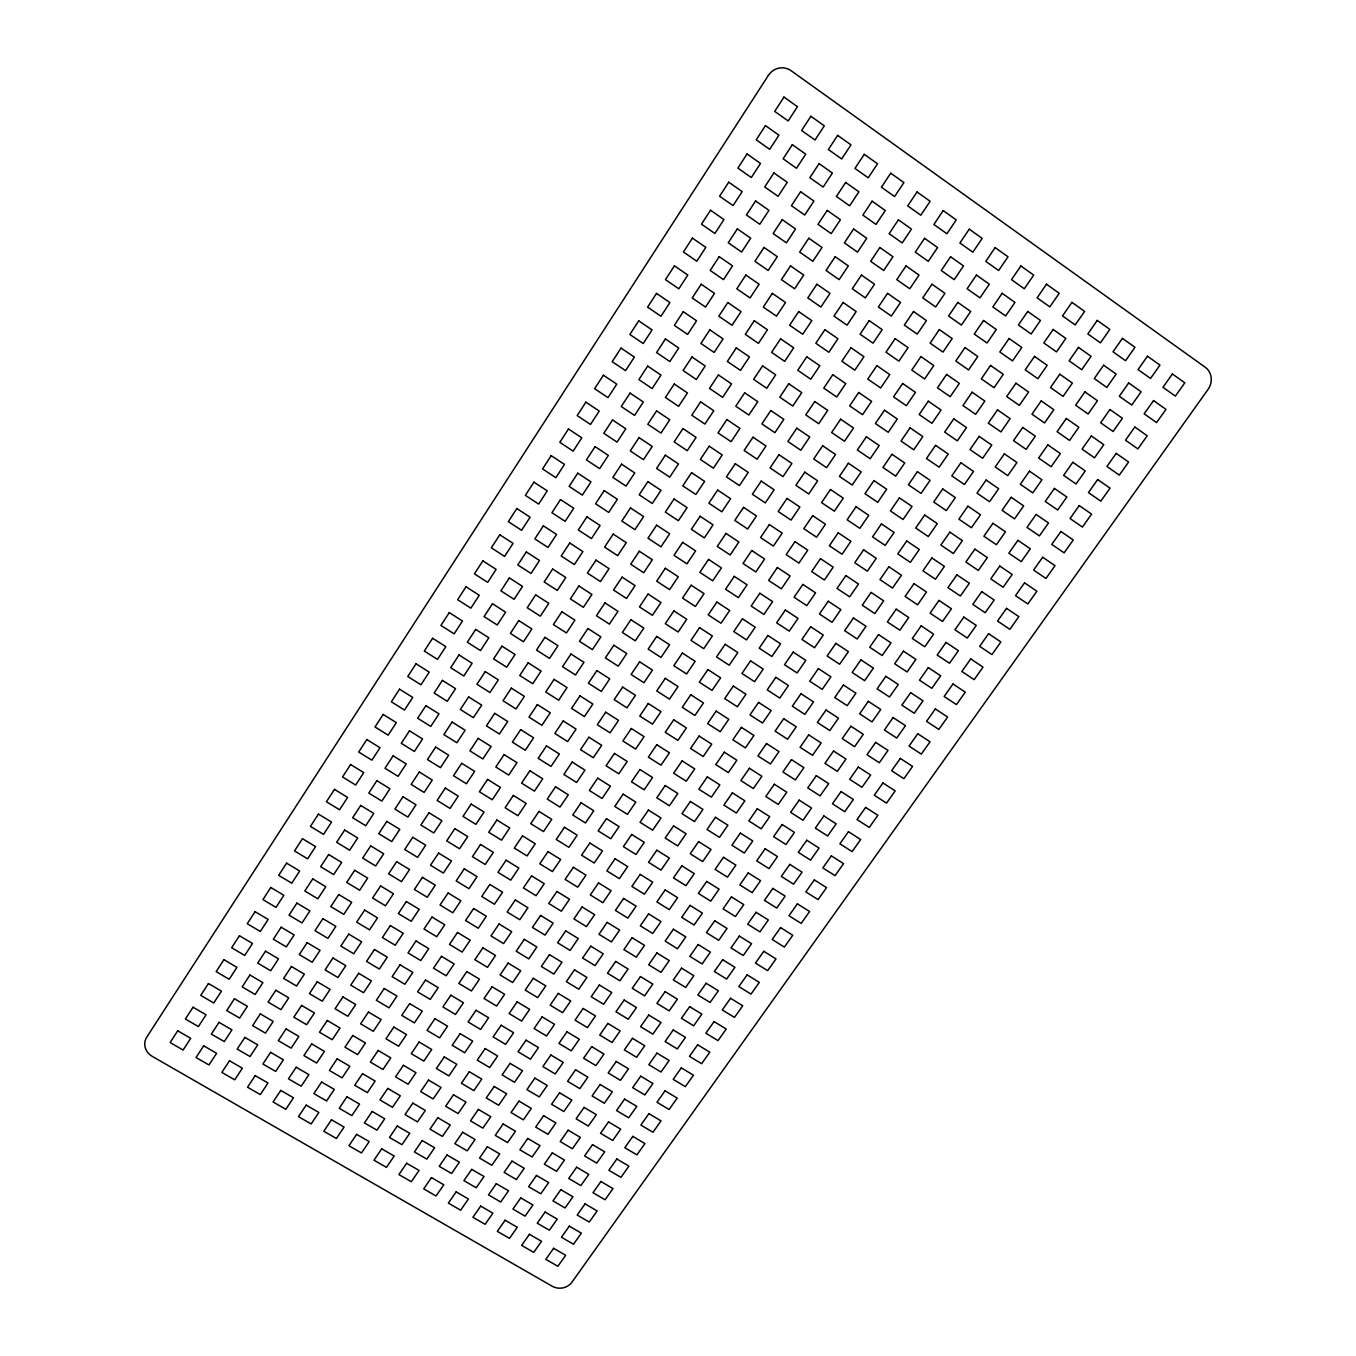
<?xml version="1.0" encoding="UTF-8"?>
<svg xmlns="http://www.w3.org/2000/svg" width="1356" height="1356" viewBox="0 0 1356 1356"><rect width="100%" height="100%" fill="white"/><g stroke="black" fill="none" stroke-linecap="round" stroke-linejoin="round"><path stroke-width="1.5" d="M768.344 75.461L146.77 1037.137A15.136 13.848 13.5 0 0 152.211 1056.358L552.18 1286.217A14.323 12.967 -3.8 0 0 571.961 1282.166L1208.06 389.392A16.34 15.204 -55.4 0 0 1205.179 367.222L791.192 70.766A17.289 16.391 -84.5 0 0 768.344 75.461M177.738 1030.797L170.11 1042.544L183.094 1050.036L190.721 1038.323L177.738 1030.797M193.044 1007.22L185.382 1019.017L198.383 1026.56L206.044 1014.78L193.044 1007.22M208.434 983.524L200.722 995.389L213.739 1002.982L221.452 991.134L208.434 983.524M223.893 959.692L216.146 971.625L229.181 979.269L236.927 967.37L223.893 959.692M239.453 935.742L231.656 947.742L244.707 955.438L252.504 943.471L239.453 935.742M255.081 911.673L247.25 923.724L260.301 931.47L268.149 919.453L255.081 911.673M270.793 887.468L262.928 899.587L275.997 907.384L283.862 895.299L270.793 887.468M286.591 863.145L278.675 875.332L291.76 883.18L299.676 871.027L286.591 863.145M302.473 838.686L294.523 850.924L307.609 858.84L315.575 846.619L302.473 838.686M318.44 814.092L310.439 826.414L323.559 834.364L331.559 822.075L318.44 814.092M334.474 789.378L326.44 801.752L339.576 809.769L347.611 797.413L334.474 789.378M350.611 764.53L342.543 776.971L355.679 785.039L363.764 772.615L350.611 764.53M366.832 739.545L358.713 752.055L371.866 760.174L380.002 747.698L366.832 739.545M383.155 714.426L374.985 727.002L388.155 735.172L396.325 722.629L383.155 714.426M399.545 689.17L391.342 701.815L404.512 710.052L412.733 697.425L399.545 689.17M416.021 663.796L407.783 676.508L420.97 684.78L429.225 672.101L416.021 663.796M432.598 638.269L424.309 651.05L437.513 659.389L445.819 646.626L432.598 638.269M449.26 612.607L440.92 625.455L454.141 633.845L462.498 621.014L449.26 612.607M466.023 586.792L457.633 599.708L470.871 608.166L479.261 595.284L466.023 586.792M482.872 560.859L474.43 573.842L487.685 582.351L496.127 569.384L482.872 560.859M499.805 534.773L491.33 547.824L504.585 556.401L513.077 543.366L499.805 534.773M516.839 508.534L508.314 521.67L521.585 530.298L530.111 517.195L516.839 508.534M533.959 482.16L525.382 495.364L538.671 504.059L547.248 490.872L533.959 482.16M551.18 455.65L542.553 468.922L555.858 477.668L564.486 464.413L551.18 455.65M568.486 428.971L559.825 442.327L573.13 451.141L581.809 437.819L568.486 428.971M585.894 402.156L577.181 415.58L590.521 424.462L599.233 411.054L585.894 402.156M603.403 375.205L594.64 388.697L607.98 397.63L616.76 384.155L603.403 375.205M621.014 348.085L612.2 361.662L625.557 370.646L634.371 357.103L621.014 348.085M638.71 320.83L629.845 334.474L643.219 343.526L652.083 329.915L638.71 320.83M656.524 293.404L647.609 307.134L660.982 316.253L669.898 302.558L656.524 293.404M674.424 265.827L665.457 279.641L678.847 288.811L687.814 275.048L674.424 265.827M692.424 238.114L683.407 251.996L696.815 261.233L705.832 247.385L692.424 238.114M710.527 210.231L701.459 224.181L714.883 233.486L723.951 219.57L710.527 210.231M728.731 182.179L719.612 196.23L733.054 205.603L742.173 191.586L728.731 182.179M747.037 153.974L737.884 168.11L751.326 177.534L760.496 163.449L747.037 153.974M765.462 125.616L756.241 139.821L769.7 149.329L778.92 135.159L765.462 125.616M783.988 97.09L774.7 111.378L788.175 120.955L797.464 106.7L783.988 97.09M203.688 1045.815L196.044 1057.511L208.96 1064.968L216.604 1053.29L203.688 1045.815M219.028 1022.339L211.35 1034.086L224.282 1041.594L231.961 1029.865L219.028 1022.339M234.435 998.745L226.723 1010.559L239.673 1018.102L247.385 1006.322L234.435 998.745M249.928 975.015L242.182 986.897L255.131 994.49L262.911 982.642L249.928 975.015M265.505 951.166L257.708 963.099L270.691 970.76L278.489 958.845L265.505 951.166M281.167 927.199L273.336 939.2L286.319 946.895L294.167 934.928L281.167 927.199M296.913 903.096L289.031 915.164L302.032 922.928L309.931 910.876L296.913 903.096M312.744 878.874L304.812 890.994L317.829 898.808L325.762 886.705L312.744 878.874M328.644 854.517L320.677 866.721L333.712 874.569L341.678 862.416L328.644 854.517M344.644 830.042L336.627 842.296L349.679 850.212L357.696 837.974L344.644 830.042M360.713 805.43L352.662 817.753L365.73 825.719L373.781 813.414L360.713 805.43M376.883 780.683L368.781 793.074L381.85 801.091L389.952 788.734L376.883 780.683M393.121 755.817L384.985 768.259L398.071 776.344L406.224 763.92L393.121 755.817M409.461 730.799L401.291 743.325L414.377 751.444L422.564 738.952L409.461 730.799M425.886 705.662L417.665 718.256L430.767 726.426L439.005 713.866L425.886 705.662M442.395 680.39L434.123 693.035L447.26 701.272L455.531 688.645L442.395 680.39M459.006 654.965L450.684 667.694L463.82 675.983L472.142 663.287L459.006 654.965M475.685 629.421L467.328 642.219L480.482 650.558L488.855 637.795L475.685 629.421M492.465 603.725L484.075 616.59L497.228 624.997L505.635 612.166L492.465 603.725M509.348 577.91L500.889 590.843L514.077 599.301L522.535 586.402L509.348 577.91M526.314 551.943L517.806 564.944L531.01 573.452L539.502 560.486L526.314 551.943M543.366 525.823L534.823 538.891L548.027 547.468L556.57 534.434L543.366 525.823M560.52 499.567L551.926 512.721L565.147 521.348L573.741 508.229L560.52 499.567M577.758 473.176L569.13 486.38L582.351 495.093L590.996 481.889L577.758 473.176M595.098 446.616L586.419 459.921L599.657 468.668L608.352 455.413L595.098 446.616M612.539 419.936L603.81 433.293L617.065 442.107L625.794 428.784L612.539 419.936M630.065 393.087L621.285 406.529L634.557 415.411L643.337 402.003L630.065 393.087M647.693 366.103L638.879 379.612L652.151 388.562L660.982 375.07L647.693 366.103M665.423 338.966L656.558 352.56L669.847 361.56L678.729 348L665.423 338.966M683.255 311.677L674.322 325.338L687.628 334.407L696.56 320.762L683.255 311.677M701.188 284.235L692.204 297.964L705.527 307.1L714.51 293.388L701.188 284.235M719.205 256.64L710.188 270.454L723.511 279.641L732.545 265.861L719.205 256.64M737.342 228.876L728.257 242.775L741.613 252.03L750.699 238.164L737.342 228.876M755.58 200.959L746.444 214.943L759.801 224.265L768.937 210.316L755.58 200.959M773.903 172.907L764.733 186.959L778.09 196.332L787.277 182.314L773.903 172.907M792.345 144.668L783.107 158.805L796.497 168.263L805.735 154.16L792.345 144.668M810.888 116.277L801.599 130.498L815.007 140.007L824.295 125.837L810.888 116.277M229.503 1060.748L221.859 1072.393L234.707 1079.817L242.368 1068.206L229.503 1060.748M244.877 1037.374L237.181 1049.086L250.046 1056.544L257.742 1044.866L244.877 1037.374M260.318 1013.881L252.589 1025.645L265.471 1033.153L273.2 1021.424L260.318 1013.881M275.844 990.253L268.064 1002.084L280.963 1009.644L288.743 997.847L275.844 990.253M291.438 966.506L283.624 978.388L296.54 986.015L304.354 974.15L291.438 966.506M307.134 942.64L299.269 954.59L312.202 962.252L320.067 950.336L307.134 942.64M322.898 918.639L314.999 930.657L327.949 938.369L335.847 926.385L322.898 918.639M338.746 894.519L330.813 906.605L343.763 914.368L351.713 902.316L338.746 894.519M354.679 870.281L346.712 882.417L359.679 890.231L367.662 878.112L354.679 870.281M370.713 845.89L362.679 858.094L375.663 865.976L383.697 853.788L370.713 845.89M386.816 821.397L378.748 833.669L391.731 841.584L399.8 829.347L386.816 821.397M403.003 796.752L394.901 809.091L407.902 817.075L416.004 804.769L403.003 796.752M419.275 771.988L411.122 784.395L424.14 792.429L432.293 780.056L419.275 771.988M435.632 747.088L427.445 759.563L440.48 767.649L448.666 755.207L435.632 747.088M452.09 722.07L443.853 734.596L456.887 742.732L465.142 730.223L452.09 722.07M468.634 696.899L460.345 709.493L473.397 717.697L481.685 705.12L468.634 696.899M485.262 671.593L476.922 684.255L489.991 692.509L498.33 679.865L485.262 671.593M501.974 646.151L493.601 658.897L506.686 667.203L515.06 654.49L501.974 646.151M518.772 620.573L510.365 633.388L523.467 641.744L531.874 628.964L518.772 620.573M535.671 594.86L527.213 607.742L540.332 616.166L548.79 603.318L535.671 594.86M552.672 569.011L544.163 581.961L557.282 590.436L565.791 577.52L552.672 569.011M569.757 543.01L561.198 556.028L574.334 564.571L582.894 551.587L569.757 543.01M586.928 516.873L578.334 529.976L591.47 538.552L600.081 525.501L586.928 516.873M604.2 490.601L595.555 503.754L608.708 512.415L617.37 499.279L604.2 490.601M621.557 464.176L612.861 477.414L626.048 486.109L634.744 472.922L621.557 464.176M639.032 437.598L630.286 450.904L643.473 459.684L652.219 446.412L639.032 437.598M656.592 410.885L647.795 424.259L660.982 433.089L669.779 419.75L656.592 410.885M674.237 384.019L665.406 397.478L678.61 406.359L687.458 392.952L674.237 384.019M692.001 357.001L683.102 370.527L696.323 379.494L705.222 365.984L692.001 357.001M709.849 329.847L700.899 343.441L714.137 352.458L723.087 338.881L709.849 329.847M727.799 302.524L718.816 316.202L732.054 325.287L741.054 311.626L727.799 302.524M745.851 275.048L736.817 288.811L750.071 297.947L759.123 284.218L745.851 275.048M764.004 247.436L754.919 261.267L768.191 270.471L777.276 256.657L764.004 247.436M782.259 219.655L773.123 233.554L786.412 242.826L795.548 228.944L782.259 219.655M800.616 191.704L791.429 205.705L804.718 215.028L813.922 201.078L800.616 191.704M819.092 163.618L809.837 177.687L823.143 187.077L832.398 173.043L819.092 163.618M837.652 135.363L828.363 149.499L841.669 158.974L850.975 144.855L837.652 135.363M255.199 1075.613L247.538 1087.224L260.318 1094.597L267.996 1083.02L255.199 1075.613M270.59 1052.341L262.878 1064.002L275.692 1071.426L283.404 1059.799L270.59 1052.341M286.065 1028.933L278.319 1040.662L291.133 1048.137L298.879 1036.442L286.065 1028.933M301.608 1005.423L293.828 1017.186L306.659 1024.712L314.439 1012.966L301.608 1005.423M317.236 981.761L309.422 993.609L322.253 1001.186L330.101 989.372L317.236 981.761M332.949 957.997L325.084 969.896L337.949 977.523L345.814 965.658L332.949 957.997M348.746 934.115L340.848 946.064L353.713 953.743L361.628 941.81L348.746 934.115M364.628 910.096L356.679 922.114L369.561 929.843L377.527 917.843L364.628 910.096M380.595 885.943L372.595 898.028L385.494 905.808L393.494 893.757L380.595 885.943M396.647 861.67L388.613 873.823L401.512 881.654L409.563 869.535L396.647 861.67M412.766 837.279L404.698 849.483L417.614 857.382L425.699 845.178L412.766 837.279M428.988 812.753L420.869 825.024L433.801 832.957L441.92 820.702L428.988 812.753M445.293 788.09L437.124 800.43L450.073 808.43L458.243 796.108L445.293 788.09M461.684 763.292L453.463 775.7L466.43 783.751L474.651 771.361L461.684 763.292M478.16 738.376L469.905 750.851L482.872 758.953L491.126 746.495L478.16 738.376M494.72 713.324L486.431 725.867L499.415 734.02L507.703 721.494L494.72 713.324M511.365 688.136L503.025 700.747L516.026 708.951L524.382 696.357L511.365 688.136M528.111 662.796L519.738 675.474L532.739 683.746L541.129 671.084L528.111 662.796M544.942 637.337L536.518 650.083L549.553 658.406L557.977 645.693L544.942 637.337M561.876 611.742L553.401 624.557L566.435 632.93L574.91 620.15L561.876 611.742M578.893 585.995L570.368 598.894L583.419 607.319L591.945 594.453L578.893 585.995M595.996 560.113L587.436 573.08L600.488 581.571L609.064 568.639L595.996 560.113M613.2 534.095L604.59 547.129L617.658 555.672L626.286 542.671L613.2 534.095M630.489 507.941L621.828 521.043L634.93 529.637L643.591 516.568L630.489 507.941M647.88 481.634L639.185 494.804L652.287 503.466L660.999 490.33L647.88 481.634M665.372 455.175L656.609 468.43L669.728 477.143L678.492 463.938L665.372 455.175M682.949 428.581L674.152 441.903L687.272 450.684L696.086 437.395L682.949 428.581M700.628 401.834L691.78 415.224L704.917 424.072L713.781 410.715L700.628 401.834M718.409 374.951L709.51 388.409L722.663 397.325L731.562 383.884L718.409 374.951M736.291 347.916L727.341 361.442L740.495 370.408L749.461 356.899L736.291 347.916M754.275 320.711L745.275 334.339L758.445 343.356L767.445 329.779L754.275 320.711M772.344 293.371L763.292 307.066L776.48 316.151L785.531 302.49L772.344 293.371M790.531 265.878L781.429 279.641L794.616 288.794L803.735 275.065L790.531 265.878M808.803 238.215L799.65 252.063L812.854 261.284L822.024 247.47L808.803 238.215M827.194 210.417L817.99 224.333L831.211 233.622L840.415 219.723L827.194 210.417M845.669 182.45L836.415 196.451L849.653 205.807L858.907 191.823L845.669 182.45M864.264 154.33L854.958 168.415L868.196 177.822L877.518 163.771L864.264 154.33M280.76 1090.41L273.081 1101.953L285.811 1109.31L293.489 1097.784L280.76 1090.41M296.184 1067.223L288.455 1078.834L301.202 1086.224L308.914 1074.647L296.184 1067.223M311.677 1043.917L303.914 1055.595L316.66 1063.036L324.44 1051.392L311.677 1043.917M327.254 1020.492L319.457 1032.221L332.22 1039.713L340.017 1028.017L327.254 1020.492M342.915 996.948L335.068 1008.745L347.848 1016.271L355.696 1004.508L342.915 996.948M358.645 973.286L350.763 985.134L363.561 992.728L371.442 980.897L358.645 973.286M374.476 949.488L366.544 961.404L379.358 969.048L387.291 957.15L374.476 949.488M390.375 925.572L382.409 937.555L395.223 945.234L403.207 933.284L390.375 925.572M406.359 901.537L398.359 913.571L411.19 921.317L419.207 909.3L406.359 901.537M422.445 877.366L414.394 889.468L427.242 897.265L435.293 885.18L422.445 877.366M438.598 853.077L430.513 865.23L443.361 873.078L451.463 860.941L438.598 853.077M454.836 828.652L446.7 840.873L459.565 848.771L467.718 836.567L454.836 828.652M471.159 804.091L462.989 816.397L475.871 824.346L484.058 812.075L471.159 804.091M487.584 779.412L479.363 791.768L492.262 799.769L500.483 787.446L487.584 779.412M504.076 754.597L495.821 767.021L508.72 775.073L516.992 762.682L504.076 754.597M520.67 729.647L512.365 742.139L525.28 750.258L533.603 737.783L520.67 729.647M537.349 704.578L528.993 717.138L541.925 725.29L550.282 712.764L537.349 704.578M554.112 679.356L545.722 691.984L558.672 700.205L567.062 687.611L554.112 679.356M570.978 654.016L562.537 666.694L575.486 674.983L583.944 662.304L570.978 654.016M587.928 628.523L579.436 641.286L592.403 649.609L600.894 636.879L587.928 628.523M604.962 602.895L596.437 615.726L609.42 624.116L617.963 611.319L604.962 602.895M622.099 577.131L613.522 590.03L626.523 598.471L635.1 585.606L622.099 577.131M639.32 551.231L630.71 564.198L643.71 572.707L652.338 559.757L639.32 551.231M656.643 525.179L647.982 538.23L660.999 546.79L669.678 533.772L656.643 525.179M674.068 498.991L665.338 512.11L678.373 520.721L687.102 507.636L674.068 498.991M691.577 472.668L682.814 485.855L695.848 494.516L704.628 481.363L691.577 472.668M709.188 446.192L700.374 459.447L713.425 468.176L722.24 454.955L709.188 446.192M726.884 419.563L718.019 432.903L731.087 441.683L739.952 428.394L726.884 419.563M744.698 392.799L735.783 406.207L748.851 415.055L757.767 401.681L744.698 392.799M762.597 365.883L753.631 379.358L766.716 388.274L775.683 374.832L762.597 365.883M780.598 338.814L771.581 352.357L784.683 361.34L793.701 347.814L780.598 338.814M798.701 311.592L789.633 325.22L802.735 334.254L811.82 320.66L798.701 311.592M816.888 284.218L807.786 297.93L820.905 307.032L830.025 293.354L816.888 284.218M835.194 256.691L826.041 270.471L839.178 279.641L848.348 265.895L835.194 256.691M853.602 229.011L844.381 242.877L857.534 252.114L866.755 238.283L853.602 229.011M872.111 201.18L862.857 215.112L876.01 224.418L885.282 210.519L872.111 201.18M890.739 173.195L881.417 187.213L894.587 196.569L903.91 182.585L890.739 173.195M306.185 1105.123L298.49 1116.632L311.151 1123.938L318.863 1112.462L306.185 1105.123M321.626 1082.037L313.897 1093.597L326.576 1100.953L334.322 1089.41L321.626 1082.037M337.152 1058.833L329.389 1070.443L342.068 1077.851L349.848 1066.257L337.152 1058.833M352.763 1035.509L344.949 1047.188L357.645 1054.629L365.476 1042.984L352.763 1035.509M368.442 1012.068L360.594 1023.797L373.307 1031.306L381.172 1019.576L368.442 1012.068M384.206 988.49L376.324 1000.287L389.053 1007.847L396.952 996.067L384.206 988.49M400.054 964.794L392.121 976.659L404.868 984.253L412.8 972.422L400.054 964.794M415.987 940.979L408.02 952.912L420.767 960.557L428.75 948.658L415.987 940.979M432.005 917.046L423.987 929.03L436.751 936.725L444.768 924.775L432.005 917.046M448.107 892.977L440.039 905.028L452.819 912.774L460.887 900.757L448.107 892.977M464.277 868.789L456.175 880.908L468.973 888.705L477.075 876.62L464.277 868.789M480.549 844.466L472.413 856.653L485.211 864.501L493.364 852.348L480.549 844.466M496.906 820.024L488.719 832.262L501.534 840.178L509.72 827.957L496.906 820.024M513.348 795.447L505.11 807.752L517.941 815.719L526.179 803.43L513.348 795.447M529.874 770.75L521.602 783.107L534.434 791.124L542.722 778.785L529.874 770.75M546.485 745.902L538.163 758.343L551.028 766.411L559.35 754.004L546.485 745.902M563.198 720.934L554.824 733.443L567.689 741.562L576.063 729.087L563.198 720.934M579.978 695.831L571.571 708.391L584.453 716.578L592.86 704.035L579.978 695.831M596.877 670.593L588.419 683.221L601.301 691.458L609.759 678.847L596.877 670.593M613.844 645.219L605.352 657.914L618.251 666.203L626.743 653.524L613.844 645.219M630.913 619.709L622.37 632.472L635.286 640.812L643.829 628.065L630.913 619.709M648.066 594.047L639.473 606.895L652.405 615.302L660.999 602.488L648.066 594.047M665.321 568.266L656.677 581.182L669.61 589.64L678.254 576.741L665.321 568.266M682.661 542.332L673.983 555.316L686.933 563.825L695.611 550.875L682.661 542.332M700.103 516.263L691.374 529.315L704.34 537.891L713.07 524.857L700.103 516.263M717.646 490.058L708.866 503.178L721.833 511.805L730.613 498.703L717.646 490.058M735.274 463.701L726.443 476.888L739.427 485.584L748.258 472.413L735.274 463.701M753.004 437.191L744.122 450.463L757.123 459.209L766.004 445.971L753.004 437.191M770.818 410.546L761.903 423.886L774.903 432.7L783.836 419.377L770.818 410.546M788.751 383.748L779.768 397.172L792.785 406.037L801.769 392.647L788.751 383.748M806.769 356.798L797.752 370.29L810.786 379.222L819.804 365.764L806.769 356.798M824.889 329.711L815.82 343.271L828.872 352.272L837.94 338.729L824.889 329.711M843.127 302.473L833.991 316.101L847.042 325.169L856.178 311.558L843.127 302.473M861.45 275.065L852.28 288.794L865.331 297.896L874.518 284.218L861.45 275.065M879.875 247.521L870.654 261.318L883.722 270.488L892.96 256.725L879.875 247.521M898.418 219.808L889.129 233.69L902.215 242.927L911.503 229.096L898.418 219.808M917.046 191.959L907.723 205.909L920.809 215.214L930.148 201.298L917.046 191.959M331.491 1119.768L323.796 1131.226L336.39 1138.498L344.102 1127.056L331.491 1119.768M346.966 1096.784L339.22 1108.293L351.831 1115.598L359.577 1104.123L346.966 1096.784M362.51 1073.664L354.73 1085.241L367.357 1092.597L375.137 1081.054L362.51 1073.664M378.138 1050.442L370.324 1062.07L382.951 1069.477L390.782 1057.883L378.138 1050.442M393.85 1027.085L385.985 1038.781L398.63 1046.239L406.512 1034.577L393.85 1027.085M409.648 1003.626L401.732 1015.373L414.394 1022.882L422.309 1011.152L409.648 1003.626M425.513 980.032L417.563 991.846L430.242 999.406L438.191 987.609L425.513 980.032M441.48 956.319L433.479 968.184L446.175 975.795L454.158 963.947L441.48 956.319M457.514 932.47L449.48 944.403L462.176 952.065L470.21 940.166L457.514 932.47M473.634 908.52L465.566 920.504L478.278 928.216L486.346 916.249L473.634 908.52M489.838 884.434L481.736 896.486L494.448 904.249L502.567 892.214L489.838 884.434M506.127 860.212L497.974 872.332L510.72 880.146L518.873 868.043L506.127 860.212M522.518 835.872L514.314 848.059L527.06 855.924L535.264 843.754L522.518 835.872M538.976 811.397L530.738 823.651L543.502 831.567L551.739 819.346L538.976 811.397M555.536 786.802L547.248 799.108L560.011 807.091L568.317 794.802L555.536 786.802M572.164 762.072L563.842 774.446L576.622 782.48L584.961 770.123L572.164 762.072M588.894 737.206L580.521 749.648L593.318 757.733L601.708 745.308L588.894 737.206M605.708 712.205L597.301 724.731L610.098 732.85L618.539 720.375L605.708 712.205M622.624 687.085L614.166 699.662L626.981 707.849L635.456 695.306L622.624 687.085M639.625 661.813L631.116 674.474L643.947 682.712L652.456 670.084L639.625 661.813M656.711 636.422L648.151 649.134L660.999 657.44L669.559 644.744L656.711 636.422M673.898 610.878L665.288 623.675L678.153 632.015L686.763 619.268L673.898 610.878M691.17 585.216L682.526 598.064L695.391 606.471L704.052 593.64L691.17 585.216M708.544 559.401L699.849 572.317L712.731 580.792L721.426 567.893L708.544 559.401M726.002 533.433L717.256 546.434L730.155 554.96L738.901 541.993L726.002 533.433M743.563 507.347L734.766 520.416L747.665 528.993L756.462 515.958L743.563 507.347M761.208 481.109L752.377 494.245L765.293 502.89L774.14 489.77L761.208 481.109M778.971 454.718L770.072 467.939L783.005 476.634L791.904 463.447L778.971 454.718M796.82 428.191L787.887 441.48L800.82 450.243L809.752 436.988L796.82 428.191M814.77 401.529L805.769 414.885L818.719 423.699L827.719 410.376L814.77 401.529M832.804 374.697L823.77 388.138L836.737 397.003L845.771 383.612L832.804 374.697M850.958 347.729L841.873 361.238L854.839 370.171L863.942 356.696L850.958 347.729M869.196 320.609L860.06 334.186L873.044 343.187L882.197 329.644L869.196 320.609M887.553 293.337L878.366 306.998L891.367 316.067L900.553 302.439L887.553 293.337M906.011 265.912L896.774 279.641L909.774 288.777L919.012 275.082L906.011 265.912M924.555 238.334L915.266 252.148L928.284 261.335L937.589 247.555L924.555 238.334M943.217 210.604L933.877 224.486L946.912 233.741L956.251 219.892L943.217 210.604M356.662 1134.345L348.95 1145.735L361.493 1152.973L369.205 1141.599L356.662 1134.345M372.171 1111.445L364.408 1122.904L376.951 1130.175L384.714 1118.751L372.171 1111.445M387.748 1088.427L379.951 1099.953L392.494 1107.276L400.308 1095.784L387.748 1088.427M403.393 1065.291L395.562 1076.867L408.122 1084.258L415.97 1072.698L403.393 1065.291M419.123 1042.035L411.258 1053.68L423.835 1061.104L431.716 1049.493L419.123 1042.035M434.954 1018.678L427.021 1030.374L439.632 1037.849L447.548 1026.17L434.954 1018.678M450.853 995.185L442.887 1006.932L455.497 1014.457L463.464 1002.728L450.853 995.185M466.82 971.557L458.82 983.388L471.447 990.965L479.448 979.168L466.82 971.557M482.889 947.827L474.854 959.709L487.482 967.337L495.533 955.472L482.889 947.827M499.042 923.961L490.957 935.911L503.601 943.59L511.687 931.657L499.042 923.961M515.263 899.977L507.144 911.995L519.806 919.707L527.942 907.723L515.263 899.977M531.586 875.874L523.416 887.943L536.095 895.723L544.265 883.671L531.586 875.874M547.994 851.636L539.773 863.772L552.451 871.586L560.672 859.484L547.994 851.636M564.486 827.262L556.231 839.466L568.91 847.347L577.181 835.177L564.486 827.262M581.046 802.769L572.757 815.041L585.47 822.973L593.759 810.735L581.046 802.769M597.725 778.158L589.368 790.48L602.098 798.464L610.437 786.158L597.725 778.158M614.471 753.394L606.081 765.784L618.811 773.818L627.201 761.462L614.471 753.394M631.32 728.511L622.879 740.969L635.625 749.054L644.066 736.63L631.32 728.511M648.236 703.493L639.761 716.019L652.524 724.155L660.999 711.663L648.236 703.493M665.271 678.339L656.745 690.933L669.508 699.137L678.034 686.56L665.271 678.339M682.373 653.05L673.813 665.711L686.594 673.966L695.17 661.338L682.373 653.05M699.577 627.625L690.967 640.354L703.764 648.66L712.375 635.964L699.577 627.625M716.883 602.064L708.222 614.861L721.019 623.235L729.697 610.454L716.883 602.064M734.274 576.368L725.562 589.233L738.376 597.657L747.088 584.809L734.274 576.368M751.766 550.519L743.003 563.469L755.834 571.944L764.598 559.028L751.766 550.519M769.344 524.552L760.547 537.552L773.378 546.095L782.192 533.111L769.344 524.552M787.022 498.432L778.175 511.5L791.023 520.094L799.87 507.042L787.022 498.432M804.803 472.159L795.904 485.312L808.752 493.957L817.651 480.838L804.803 472.159M822.668 445.751L813.719 458.972L826.584 467.684L835.533 454.497L822.668 445.751M840.635 419.207L831.635 432.496L844.517 441.259L853.517 428.004L840.635 419.207M858.704 392.494L849.653 405.868L862.552 414.699L871.603 401.359L858.704 392.494M876.874 365.645L867.772 379.087L880.671 387.986L889.773 374.578L876.874 365.645M895.146 338.661L885.993 352.17L898.909 361.137L908.062 347.644L895.146 338.661M913.52 311.507L904.316 325.101L917.232 334.118L926.436 320.558L913.52 311.507M931.996 284.218L922.741 297.879L935.674 306.964L944.929 293.32L931.996 284.218M950.573 256.759L941.267 270.505L954.2 279.641L963.523 265.929L950.573 256.759M969.252 229.164L959.895 242.978L972.845 252.182L982.202 238.402L969.252 229.164M381.714 1148.837L373.985 1160.194L386.46 1167.38L394.206 1156.058L381.714 1148.837M397.24 1126.022L389.477 1137.447L401.952 1144.684L409.732 1133.294L397.24 1126.022M412.834 1103.106L405.037 1114.581L417.529 1121.87L425.343 1110.428L412.834 1103.106M428.513 1080.071L420.665 1091.614L433.174 1098.953L441.039 1087.444L428.513 1080.071M444.276 1056.917L436.395 1068.511L448.904 1075.901L456.803 1064.324L444.276 1056.917M460.125 1033.645L452.192 1045.29L464.718 1052.731L472.668 1041.103L460.125 1033.645M476.041 1010.254L468.074 1021.966L480.617 1029.441L488.601 1017.763L476.041 1010.254M492.042 986.744L484.041 998.508L496.601 1006.05L504.618 994.287L492.042 986.744M508.144 963.099L500.076 974.93L512.653 982.524L520.704 970.71L508.144 963.099M524.314 939.335L516.212 951.234L528.789 958.862L536.891 946.997L524.314 939.335M540.569 915.453L532.433 927.419L545.027 935.098L553.163 923.165L540.569 915.453M556.909 891.451L548.722 903.469L561.333 911.198L569.52 899.214L556.909 891.451M573.334 867.315L565.113 879.4L577.724 887.18L585.962 875.128L573.334 867.315M589.843 843.059L581.571 855.195L594.199 863.043L602.488 850.924L589.843 843.059M606.454 818.668L598.132 830.872L610.776 838.771L619.099 826.584L606.454 818.668M623.133 794.141L614.777 806.43L627.438 814.363L635.795 802.108L623.133 794.141M639.913 769.496L631.506 781.836L644.168 789.836L652.575 777.513L639.913 769.496M656.779 744.715L648.337 757.123L660.999 765.174L669.457 752.8L656.779 744.715M673.729 719.816L665.237 732.291L677.932 740.376L686.424 727.935L673.729 719.816M690.78 694.764L682.238 707.307L694.933 715.46L703.476 702.95L690.78 694.764M707.917 669.593L699.34 682.204L712.036 690.407L720.629 677.831L707.917 669.593M725.138 644.286L716.51 656.948L729.24 665.22L737.867 652.575L725.138 644.286M742.461 618.828L733.782 631.574L746.529 639.896L755.207 627.184L742.461 618.828M759.869 593.25L751.156 606.047L763.903 614.438L772.632 601.657L759.869 593.25M777.378 567.52L768.615 580.402L781.378 588.826L790.141 575.978L777.378 567.52M794.989 541.654L786.175 554.604L798.938 563.096L807.752 550.18L794.989 541.654M812.685 515.653L803.82 528.67L816.6 537.213L825.465 524.23L812.685 515.653M830.482 489.499L821.567 502.601L834.364 511.195L843.279 498.144L830.482 489.499M848.381 463.21L839.415 476.38L852.212 485.041L861.179 471.905L848.381 463.21M866.365 436.785L857.365 450.023L870.179 458.735L879.18 445.531L866.365 436.785M884.468 410.207L875.4 423.513L888.231 432.293L897.282 419.021L884.468 410.207M902.655 383.477L893.536 396.85L906.367 405.698L915.486 392.359L902.655 383.477M920.944 356.611L911.791 370.052L924.623 378.968L933.792 365.544L920.944 356.611M939.335 329.576L930.131 343.119L942.979 352.085L952.2 338.576L939.335 329.576M957.828 302.405L948.573 316.016L961.438 325.05L970.693 311.473L957.828 302.405M976.422 275.082L967.116 288.76L979.981 297.862L989.304 284.201L976.422 275.082M995.135 247.606L985.761 261.369L998.643 270.522L1008.017 256.793L995.135 247.606M406.647 1163.262L398.901 1174.567L411.309 1181.72L419.055 1170.431L406.647 1163.262M422.191 1140.549L414.411 1151.922L426.835 1159.126L434.615 1147.769L422.191 1140.549M437.819 1117.717L429.988 1129.141L442.429 1136.396L450.26 1125.005L437.819 1117.717M453.514 1094.784L445.649 1106.259L458.108 1113.564L465.972 1102.106L453.514 1094.784M469.295 1071.715L461.396 1083.274L473.854 1090.614L481.77 1079.088L469.295 1071.715M485.16 1048.544L477.227 1060.155L489.702 1067.545L497.635 1055.968L485.16 1048.544M501.11 1025.255L493.126 1036.916L505.619 1044.357L513.602 1032.713L501.11 1025.255M517.145 1001.83L509.127 1013.559L521.619 1021.051L529.637 1009.356L517.145 1001.83M533.264 978.303L525.196 990.083L537.688 997.626L545.773 985.863L533.264 978.303M549.451 954.641L541.349 966.489L553.858 974.066L561.977 962.252L549.451 954.641M565.723 930.86L557.587 942.759L570.113 950.403L578.266 938.522L565.723 930.86M582.097 906.944L573.91 918.91L586.436 926.606L594.64 914.673L582.097 906.944M598.538 882.909L590.318 894.943L602.861 902.689L611.098 890.689L598.538 882.909M615.082 858.755L606.81 870.857L619.37 878.654L627.659 866.586L615.082 858.755M631.71 834.465L623.387 846.636L635.964 854.483L644.286 842.347L631.71 834.465M648.422 810.057L640.049 822.278L652.643 830.177L661.016 817.99L648.422 810.057M665.22 785.514L656.812 797.803L669.406 805.752L677.814 793.497L665.22 785.514M682.102 760.852L673.644 773.208L686.255 781.209L694.713 768.886L682.102 760.852M699.086 736.054L690.577 748.461L703.205 756.529L711.714 744.139L699.086 736.054M716.154 711.12L707.612 723.596L720.239 731.715L728.782 719.256L716.154 711.12M733.308 686.051L724.714 698.594L737.359 706.764L745.953 694.238L733.308 686.051M750.563 660.847L741.918 673.457L754.58 681.678L763.225 669.084L750.563 660.847M767.903 635.506L759.224 648.185L771.886 656.474L780.581 643.812L767.903 635.506M785.344 610.03L776.615 622.794L789.294 631.116L798.023 618.387L785.344 610.03M802.871 584.419L794.091 597.25L806.786 605.64L815.566 592.843L802.871 584.419M820.499 558.672L811.668 571.571L824.363 580.012L833.194 567.147L820.499 558.672M838.211 532.789L829.347 545.739L842.059 554.248L850.941 541.315L838.211 532.789M856.043 506.754L847.11 519.789L859.84 528.348L868.755 515.348L856.043 506.754M873.959 480.583L864.975 493.686L877.705 502.313L886.688 489.228L873.959 480.583M891.96 454.26L882.942 467.447L895.689 476.125L904.706 462.972L891.96 454.26M910.079 427.801L901.011 441.056L913.758 449.802L922.826 436.581L910.079 427.801M928.284 401.207L919.165 414.529L931.928 423.326L941.064 410.037L928.284 401.207M946.607 374.459L937.437 387.85L950.2 396.698L959.37 383.341L946.607 374.459M965.014 347.56L955.794 361.018L968.574 369.934L977.795 356.509L965.014 347.56M983.524 320.508L974.252 334.051L987.049 343.034L996.321 329.525L983.524 320.508M1002.152 293.303L992.829 306.931L1005.627 315.965L1014.949 302.388L1002.152 293.303M1020.865 265.962L1011.491 279.658L1024.305 288.76L1033.696 275.099L1020.865 265.962M431.445 1177.601L423.699 1188.873L436.039 1195.992L443.802 1184.754L431.445 1177.601M447.022 1154.99L439.225 1166.313L451.582 1173.482L459.379 1162.177L447.022 1154.99M462.667 1132.26L454.836 1143.633L467.21 1150.854L475.041 1139.498L462.667 1132.26M478.397 1109.411L470.515 1120.853L482.905 1128.124L490.787 1116.7L478.397 1109.411M494.194 1086.444L486.279 1097.953L498.686 1105.259L506.602 1093.784L494.194 1086.444M510.093 1063.375L502.127 1074.918L514.534 1082.291L522.501 1070.748L510.093 1063.375M526.06 1040.171L518.06 1051.781L530.484 1059.189L538.485 1047.595L526.06 1040.171M542.112 1016.847L534.078 1028.526L546.502 1035.984L554.553 1024.339L542.112 1016.847M558.248 993.406L550.163 1005.152L562.604 1012.661L570.69 1000.948L558.248 993.406M574.469 969.845L566.35 981.642L578.792 989.202L586.928 977.439L574.469 969.845M590.775 946.166L582.605 958.031L595.064 965.625L603.234 953.793L590.775 946.166M607.149 922.368L598.945 934.284L611.42 941.945L619.641 930.047L607.149 922.368M623.624 898.435L615.387 910.418L627.862 918.114L636.117 906.164L623.624 898.435M640.185 874.383L631.896 886.417L644.405 894.18L652.694 882.163L640.185 874.383M656.829 850.195L648.507 862.314L661.016 870.111L669.356 858.026L656.829 850.195M673.576 825.889L665.186 838.059L677.712 845.924L686.102 833.77L673.576 825.889M690.39 801.464L681.966 813.685L694.509 821.6L702.933 809.396L690.39 801.464M707.307 776.886L698.832 789.192L711.375 797.159L719.85 784.887L707.307 776.886M724.307 752.19L715.782 764.564L728.341 772.581L736.867 760.241L724.307 752.19M741.393 727.375L732.833 739.8L745.393 747.868L753.97 735.461L741.393 727.375M758.58 702.408L749.97 714.9L762.547 723.036L771.157 710.561L758.58 702.408M775.852 677.322L767.191 689.882L779.785 698.069L788.446 685.526L775.852 677.322M793.209 652.1L784.514 664.728L797.108 672.966L805.82 660.355L793.209 652.1M810.668 626.726L801.921 639.439L814.532 647.727L823.278 635.049L810.668 626.726M828.228 601.233L819.431 613.997L832.059 622.353L840.856 609.607L828.228 601.233M845.873 575.605L837.042 588.436L849.67 596.843L858.501 584.029L845.873 575.605M863.619 549.824L854.738 562.723L867.365 571.181L876.264 558.316L863.619 549.824M881.451 523.908L872.518 536.891L885.18 545.4L894.113 532.45L881.451 523.908M899.384 497.855L890.4 510.907L903.062 519.484L912.063 506.466L899.384 497.855M917.419 471.668L908.401 484.77L921.063 493.415L930.097 480.329L917.419 471.668M935.555 445.327L926.47 458.514L939.166 467.193L948.251 454.04L935.555 445.327M953.793 418.834L944.657 432.089L957.353 440.853L966.489 427.615L953.793 418.834M972.116 392.206L962.946 405.546L975.642 414.343L984.829 401.054L972.116 392.206M990.558 365.425L981.32 378.833L994.033 387.714L1003.27 374.324L990.558 365.425M1009.084 338.508L999.813 351.984L1012.525 360.916L1021.814 347.458L1009.084 338.508M1027.729 311.422L1018.39 324.982L1031.136 333.983L1040.459 320.457L1027.729 311.422M1046.476 284.201L1037.086 297.828L1049.832 306.897L1059.222 293.286L1046.476 284.201M456.125 1191.89L448.361 1203.111L460.65 1210.196L468.413 1198.992L456.125 1191.89M471.719 1169.364L463.905 1180.635L476.21 1187.771L484.024 1176.516L471.719 1169.364M487.38 1146.718L479.549 1158.058L491.855 1165.245L499.703 1153.922L487.38 1146.718M503.144 1123.971L495.262 1135.362L507.568 1142.6L515.466 1131.226L503.144 1123.971M518.975 1101.106L511.043 1112.547L523.382 1119.836L531.315 1108.411L518.975 1101.106M534.874 1078.122L526.925 1089.631L539.264 1096.953L547.231 1085.461L534.874 1078.122M550.875 1055.019L542.875 1066.579L555.231 1073.952L563.232 1062.409L550.875 1055.019M566.944 1031.797L558.909 1043.425L571.266 1050.832L579.317 1039.238L566.944 1031.797M583.114 1008.457L575.029 1020.136L587.402 1027.611L595.487 1015.949L583.114 1008.457M599.352 984.998L591.216 996.745L603.606 1004.254L611.742 992.541L599.352 984.998M615.675 961.404L607.505 973.218L619.912 980.778L628.082 968.998L615.675 961.404M632.082 937.708L623.879 949.573L636.286 957.183L644.507 945.352L632.082 937.708M648.592 913.876L640.32 925.809L652.745 933.47L661.016 921.572L648.592 913.876M665.169 889.926L656.863 901.91L669.305 909.639L677.61 897.672L665.169 889.926M681.831 865.84L673.491 877.908L685.933 885.671L694.289 873.637L681.831 865.84M698.594 841.635L690.204 853.755L702.662 861.585L711.053 849.483L698.594 841.635M715.443 817.312L707.001 829.499L719.477 837.364L727.901 825.211L715.443 817.312M732.359 792.853L723.884 805.091L736.376 813.024L744.851 800.803L732.359 792.853M749.393 768.259L740.868 780.581L753.36 788.548L761.886 776.259L749.393 768.259M766.496 743.546L757.936 755.919L770.428 763.953L779.005 751.597L766.496 743.546M783.7 718.697L775.09 731.138L787.599 739.223L796.226 726.799L783.7 718.697M801.006 693.713L792.345 706.222L804.854 714.358L813.532 701.883L801.006 693.713M818.38 668.593L809.685 681.17L822.211 689.356L830.923 676.814L818.38 668.593M835.872 643.354L827.109 655.982L839.652 664.237L848.415 651.626L835.872 643.354M853.433 617.963L844.635 630.676L857.195 638.964L865.992 626.286L853.433 617.963M871.111 592.436L862.263 605.217L874.823 613.573L883.671 600.827L871.111 592.436M888.875 566.774L879.976 579.622L892.553 588.046L901.452 575.215L888.875 566.774M906.74 540.976L897.791 553.892L910.368 562.367L919.317 549.485L906.74 540.976M924.69 515.043L915.707 528.026L928.301 536.552L937.284 523.602L924.69 515.043M942.742 488.957L933.708 502.025L946.302 510.602L955.353 497.584L942.742 488.957M960.895 462.735L951.81 475.871L964.421 484.516L973.523 471.413L960.895 462.735M979.151 436.378L970.015 449.582L982.642 458.277L991.778 445.107L979.151 436.378M997.508 409.868L988.321 423.14L1000.948 431.903L1010.135 418.648L997.508 409.868M1015.949 383.206L1006.711 396.545L1019.356 405.376L1028.611 392.054L1015.949 383.206M1034.509 356.408L1025.221 369.832L1037.865 378.714L1047.171 365.323L1034.509 356.408M1053.171 329.457L1043.832 342.949L1056.494 351.899L1065.833 338.424L1053.171 329.457M1071.935 302.354L1062.528 315.914L1075.206 324.931L1084.614 311.388L1071.935 302.354M480.685 1206.094L472.905 1217.264L485.126 1224.315L492.906 1213.179L480.685 1206.094M496.296 1183.669L488.482 1194.89L500.72 1201.992L508.534 1190.788L496.296 1183.669M511.992 1161.126L504.127 1172.398L516.382 1179.551L524.247 1168.296L511.992 1161.126M527.755 1138.464L519.873 1149.803L532.128 1156.99L540.027 1145.667L527.755 1138.464M543.62 1115.683L535.688 1127.09L547.96 1134.328L555.892 1122.954L543.62 1115.683M559.553 1092.8L551.57 1104.259L563.859 1111.547L571.842 1100.106L559.553 1092.8M575.571 1069.782L567.554 1081.308L579.843 1088.631L587.877 1077.139L575.571 1069.782M591.674 1046.663L583.605 1058.239L595.911 1065.613L603.979 1054.07L591.674 1046.663M607.844 1023.424L599.742 1035.052L612.065 1042.493L620.167 1030.865L607.844 1023.424M624.116 1000.05L615.963 1011.745L628.303 1019.237L636.439 1007.559L624.116 1000.05M640.456 976.574L632.269 988.321L644.609 995.863L652.812 984.117L640.456 976.574M656.897 952.963L648.66 964.777L661.016 972.354L669.254 960.573L656.897 952.963M673.407 929.233L665.135 941.115L677.508 948.742L685.78 936.894L673.407 929.233M690.018 905.384L681.695 917.334L694.069 925.012L702.391 913.097L690.018 905.384M706.713 881.417L698.357 893.418L710.73 901.147L719.087 889.163L706.713 881.417M723.477 857.314L715.087 869.382L727.477 877.163L735.884 865.111L723.477 857.314M740.342 833.076L731.901 845.212L744.308 853.043L752.766 840.94L740.342 833.076M757.309 808.735L748.817 820.922L761.225 828.804L769.716 816.634L757.309 808.735M774.344 784.243L765.818 796.497L778.242 804.43L786.785 792.209L774.344 784.243M791.48 759.631L782.904 771.954L795.345 779.937L803.922 767.649L791.48 759.631M808.701 734.884L800.074 747.275L812.532 755.326L821.16 742.952L808.701 734.884M826.024 710.019L817.346 722.477L829.804 730.562L838.483 718.138L826.024 710.019M843.432 685.017L834.72 697.526L847.178 705.679L855.907 693.187L843.432 685.017M860.924 659.864L852.161 672.457L864.636 680.661L873.417 668.101L860.924 659.864M878.518 634.591L869.721 647.253L882.197 655.507L891.011 642.88L878.518 634.591M896.214 609.183L887.349 621.912L899.859 630.218L908.723 617.522L896.214 609.183M913.995 583.639L905.096 596.437L917.605 604.793L926.504 592.03L913.995 583.639M931.877 557.96L922.928 570.808L935.437 579.232L944.403 566.401L931.877 557.96M949.861 532.128L940.861 545.061L953.387 553.536L962.387 540.637L949.861 532.128M967.93 506.161L958.878 519.162L971.421 527.704L980.473 514.738L967.93 506.161M986.1 480.058L976.998 493.126L989.558 501.737L998.66 488.685L986.1 480.058M1004.372 453.819L995.219 466.956L1007.779 475.617L1016.932 462.498L1004.372 453.819M1022.746 427.428L1013.542 440.632L1026.119 449.361L1035.323 436.174L1022.746 427.428M1041.222 400.884L1031.967 414.173L1044.544 422.953L1053.798 409.698L1041.222 400.884M1059.799 374.205L1050.493 387.562L1063.07 396.393L1072.376 383.07L1059.799 374.205M1078.478 347.373L1069.121 360.815L1081.715 369.713L1091.072 356.306L1078.478 347.373M1097.241 320.406L1087.851 333.915L1100.445 342.865L1109.852 329.389L1097.241 320.406M505.11 1220.23L497.33 1231.367L509.483 1238.384L517.28 1227.282L505.11 1220.23M520.755 1197.89L512.924 1209.077L525.094 1216.146L532.942 1204.976L520.755 1197.89M536.467 1175.432L528.603 1186.686L540.79 1193.788L548.655 1182.568L536.467 1175.432M552.265 1152.871L544.349 1164.177L556.553 1171.33L564.469 1160.058L552.265 1152.871M568.147 1130.192L560.197 1141.549L572.402 1148.752L580.351 1137.413L568.147 1130.192M584.097 1107.394L576.114 1118.802L588.335 1126.056L596.335 1114.666L584.097 1107.394M600.132 1084.478L592.114 1095.953L604.335 1103.259L612.37 1091.8L600.132 1084.478M616.251 1061.46L608.183 1072.986L620.438 1080.325L628.506 1068.816L616.251 1061.46M632.455 1038.306L624.353 1049.9L636.608 1057.29L644.727 1045.73L632.455 1038.306M648.744 1015.034L640.591 1026.695L652.863 1034.136L661.016 1022.509L648.744 1015.034M665.118 991.66L656.914 1003.355L669.203 1010.847L677.407 999.169L665.118 991.66M681.576 968.15L673.339 979.913L685.628 987.456L693.865 975.71L681.576 968.15M698.12 944.522L689.831 956.353L702.137 963.93L710.408 952.132L698.12 944.522M714.731 920.775L706.408 932.657L718.731 940.301L727.053 928.436L714.731 920.775M731.443 896.892L723.087 908.842L735.41 916.537L743.766 904.605L731.443 896.892M748.241 872.891L739.834 884.909L752.173 892.655L760.58 880.654L748.241 872.891M765.14 848.771L756.682 860.857L769.022 868.637L777.48 856.585L765.14 848.771M782.107 824.516L773.615 836.669L785.955 844.5L794.463 832.398L782.107 824.516M799.176 800.142L790.633 812.346L802.989 820.244L811.549 808.057L799.176 800.142M816.329 775.632L807.735 787.904L820.109 795.853L828.702 783.615L816.329 775.632M833.567 751.004L824.94 763.343L837.33 771.344L845.958 759.021L833.567 751.004M850.907 726.24L842.229 738.63L854.619 746.681L863.314 734.308L850.907 726.24M868.332 701.34L859.619 713.798L872.01 721.917L880.739 709.476L868.332 701.34M885.858 676.305L877.095 688.848L889.502 697.001L898.282 684.492L885.858 676.305M903.469 651.151L894.655 663.745L907.079 671.966L915.91 659.389L903.469 651.151M921.182 625.845L912.317 638.506L924.758 646.778L933.623 634.15L921.182 625.845M938.996 600.42L930.08 613.149L942.522 621.472L951.437 608.759L938.996 600.42M956.895 574.842L947.929 587.64L960.37 596.03L969.354 583.25L956.895 574.842M974.879 549.129L965.879 562.011L978.337 570.435L987.354 557.604L974.879 549.129M992.982 523.28L983.914 536.23L996.389 544.722L1005.457 531.806L992.982 523.28M1011.169 497.296L1002.067 510.314L1014.542 518.856L1023.661 505.873L1011.169 497.296M1029.458 471.159L1020.305 484.245L1032.797 492.855L1041.95 479.804L1029.458 471.159M1047.849 444.887L1038.645 458.04L1051.137 466.718L1060.358 453.582L1047.849 444.887M1066.341 418.479L1057.087 431.7L1069.596 440.429L1078.851 427.225L1066.341 418.479M1084.936 391.918L1075.63 405.207L1088.139 414.004L1097.462 400.732L1084.936 391.918M1103.631 365.205L1094.275 378.578L1106.801 387.426L1116.158 374.087L1103.631 365.205M1122.429 338.356L1113.022 351.797L1125.548 360.713L1134.972 347.289L1122.429 338.356M529.433 1234.299L521.619 1245.384L533.739 1252.368L541.536 1241.316L529.433 1234.299M545.095 1212.044L537.247 1223.197L549.366 1230.214L557.214 1219.112L545.095 1212.044M560.825 1189.687L552.943 1200.891L565.079 1207.959L572.961 1196.789L560.825 1189.687M576.639 1167.211L568.723 1178.466L580.86 1185.585L588.792 1174.364L576.639 1167.211M592.538 1144.633L584.589 1155.939L596.742 1163.109L604.691 1151.82L592.538 1144.633M608.522 1121.92L600.522 1133.294L612.692 1140.498L620.692 1129.158L608.522 1121.92M624.591 1099.106L616.539 1110.53L628.709 1117.785L636.761 1106.394L624.591 1099.106M640.727 1076.172L632.642 1087.648L644.829 1094.97L652.914 1083.512L640.727 1076.172M656.948 1053.12L648.829 1064.663L661.016 1072.02L669.152 1060.494L656.948 1053.12M673.254 1029.95L665.101 1041.544L677.305 1048.951L685.475 1037.374L673.254 1029.95M689.645 1006.66L681.441 1018.322L693.662 1025.78L701.866 1014.135L689.645 1006.66M706.12 983.253L697.882 994.982L710.103 1002.474L718.358 990.778L706.12 983.253M722.68 959.726L714.392 971.506L726.63 979.049L734.935 967.303L722.68 959.726M739.325 936.081L731.003 947.912L743.241 955.522L751.58 943.691L739.325 936.081M756.072 912.3L747.681 924.199L759.953 931.86L768.327 919.978L756.072 912.3M772.886 888.4L764.462 900.367L776.734 908.062L785.158 896.13L772.886 888.4M789.802 864.382L781.327 876.417L793.599 884.163L802.074 872.162L789.802 864.382M806.786 840.245L798.277 852.331L810.566 860.128L819.075 848.059L806.786 840.245M823.872 815.956L815.329 828.109L827.618 835.974L836.177 823.838L823.872 815.956M841.042 791.565L832.448 803.786L844.754 811.685L853.365 799.498L841.042 791.565M858.314 767.038L849.67 779.31L861.992 787.277L870.637 775.022L858.314 767.038M875.671 742.376L866.976 754.716L879.315 762.733L888.01 750.41L875.671 742.376M893.112 717.578L884.383 730.003L896.723 738.054L905.469 725.68L893.112 717.578M910.656 692.662L901.876 705.137L914.232 713.256L923.012 700.798L910.656 692.662M928.301 667.61L919.47 680.153L931.826 688.323L940.657 675.813L928.301 667.61M946.03 642.422L937.149 655.033L949.522 663.254L958.404 650.677L946.03 642.422M963.845 617.099L954.929 629.777L967.303 638.049L976.235 625.404L963.845 617.099M981.761 591.64L972.794 604.386L985.185 612.726L994.151 599.996L981.761 591.64M999.779 566.045L990.761 578.859L1003.152 587.25L1012.186 574.469L999.779 566.045M1017.898 540.315L1008.83 553.197L1021.238 561.638L1030.306 548.79L1017.898 540.315M1036.103 514.433L1026.984 527.382L1039.408 535.891L1048.527 522.975L1036.103 514.433M1054.426 488.414L1045.256 501.449L1057.68 510.009L1066.85 497.008L1054.426 488.414M1072.833 462.26L1063.612 475.363L1076.037 483.99L1085.258 470.922L1072.833 462.26M1091.343 435.971L1082.071 449.141L1094.512 457.82L1103.784 444.683L1091.343 435.971M1109.954 409.529L1100.631 422.767L1113.073 431.496L1122.412 418.292L1109.954 409.529M1128.667 382.934L1119.293 396.257L1131.752 405.054L1141.125 391.765L1128.667 382.934M1147.481 356.204L1138.057 369.595L1150.532 378.443L1159.956 365.103L1147.481 356.204M553.621 1248.3L545.807 1259.334L557.858 1266.284L565.672 1255.266L553.621 1248.3M569.3 1226.146L561.452 1237.231L573.503 1244.232L581.368 1233.163L569.3 1226.146M585.063 1203.874L577.181 1215.027L589.25 1222.061L597.132 1210.925L585.063 1203.874M600.911 1181.483L592.979 1192.687L605.047 1199.772L612.997 1188.602L600.911 1181.483M616.827 1158.99L608.861 1170.245L620.946 1177.381L628.913 1166.143L616.827 1158.99M632.828 1136.379L624.811 1147.701L636.913 1154.871L644.931 1143.583L632.828 1136.379M648.914 1113.649L640.863 1125.039L652.965 1132.26L661.016 1120.903L648.914 1113.649M665.067 1090.817L656.982 1102.258L669.101 1109.53L677.203 1098.106L665.067 1090.817M681.322 1067.867L673.186 1079.359L685.322 1086.665L693.458 1075.206L681.322 1067.867M697.645 1044.781L689.475 1056.341L701.611 1063.697L709.798 1052.171L697.645 1044.781M714.053 1021.593L705.849 1033.204L718.002 1040.628L726.223 1029.034L714.053 1021.593M730.562 998.287L722.29 1009.949L734.46 1017.424L742.732 1005.779L730.562 998.287M747.139 974.862L738.834 986.592L751.004 994.101L759.309 982.388L747.139 974.862M763.801 951.302L755.462 963.099L767.649 970.659L775.988 958.895L763.801 951.302M780.564 927.623L772.174 939.488L784.361 947.098L792.751 935.267L780.564 927.623M797.396 903.842L788.972 915.741L801.176 923.402L809.6 911.52L797.396 903.842M814.329 879.908L805.854 891.892L818.058 899.604L826.55 887.655L814.329 879.908M831.347 855.873L822.821 867.908L835.042 875.671L843.568 863.653L831.347 855.873M848.449 831.703L839.889 843.805L852.11 851.619L860.687 839.534L848.449 831.703M865.637 807.396L857.026 819.566L869.281 827.431L877.891 815.295L865.637 807.396M882.925 782.971L874.281 795.209L886.536 803.125L895.18 790.921L882.925 782.971M900.299 758.428L891.604 770.716L903.876 778.683L912.571 766.411L900.299 758.428M917.775 733.749L909.029 746.105L921.3 754.122L930.047 741.783L917.775 733.749M935.335 708.934L926.538 721.358L938.827 729.426L947.624 717.036L935.335 708.934M952.98 683.983L944.149 696.476L956.438 704.595L965.286 692.136L952.98 683.983M970.743 658.897L961.845 671.457L974.15 679.644L983.049 667.118L970.743 658.897M988.575 633.693L979.642 646.32L991.948 654.558L1000.898 641.964L988.575 633.693M1006.525 608.352L997.541 621.031L1009.864 629.32L1018.848 616.658L1006.525 608.352M1024.543 582.86L1015.525 595.623L1027.848 603.962L1036.882 591.233L1024.543 582.86M1042.679 557.248L1033.611 570.062L1045.951 578.47L1055.019 565.672L1042.679 557.248M1060.917 531.484L1051.781 544.383L1064.138 552.841L1073.257 539.976L1060.917 531.484M1079.24 505.585L1070.07 518.551L1082.427 527.077L1091.597 514.127L1079.24 505.585M1097.665 479.549L1088.444 492.584L1100.801 501.161L1110.039 488.143L1097.665 479.549M1116.191 453.362L1106.92 466.481L1119.293 475.109L1128.582 462.023L1116.191 453.362M1134.819 427.038L1125.497 440.225L1137.887 448.921L1147.21 435.768L1134.819 427.038M1153.549 400.579L1144.176 413.817L1156.566 422.58L1165.957 409.359L1153.549 400.579M1172.398 373.968L1162.956 387.291L1175.364 396.105L1184.788 382.799L1172.398 373.968"/></g></svg>
